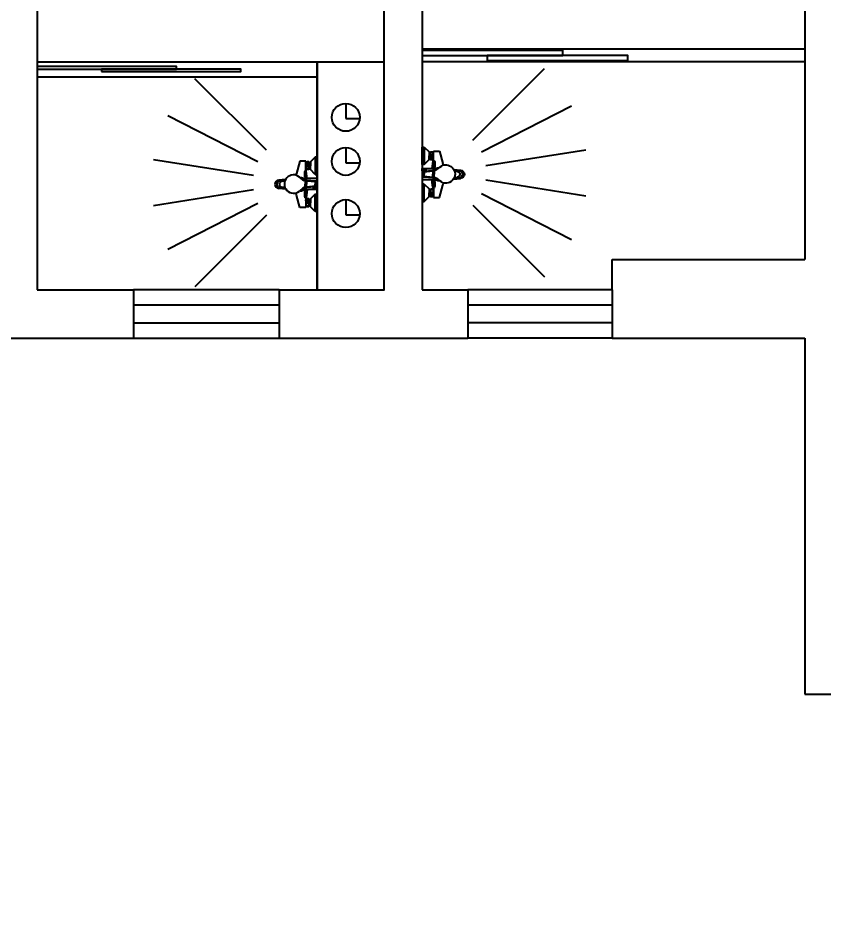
# Model space of a CAD drawing. Header units: millimetres. Extents: x -77055 to 331180, y -861586 to -491011.
# Drawn here: x 152623 to 155803, y -565616 to -562055 of the extents above; entities that cross this region are included whole.
import ezdxf

# ---------------------------------------------------------------- set-up
doc = ezdxf.new("R2010")
doc.units = ezdxf.units.MM
doc.header["$PDMODE"] = 3
doc.layers.add('250', color=250, linetype='Continuous')
doc.layers.add('IDS-FIXT', color=31, linetype='Continuous')
doc.styles.add('DIM', font='simhei.ttf', dxfattribs={"width": 0.8})
doc.dimstyles.new('1-50', dxfattribs={"dimscale": 50, "dimtxt": 5, "dimasz": 1, "dimexe": 1, "dimexo": 0.1, "dimgap": 0.5, "dimtad": 1, "dimdec": 0, "dimdsep": 46, "dimtxsty": 'DIM', "dimblk": 'ARCHTICK', "dimcen": 4, "dimdle": 1, "dimclrd": 3, "dimclre": 3, "dimclrt": 1, "dimadec": 0, "dimazin": 0, "dimtfac": 1, "dimtdec": 0, "dimtmove": 2, "dimatfit": 3, "dimldrblk": 'DOT', "dimfxl": 15, "dimfxlon": 1, "dimarcsym": 0})

# ---------------------------------------------------------------- blocks, each defined once
blk = doc.blocks.new('_ArchTick')
at = {"color": 0, "linetype": 'ByBlock', "const_width": 0.15}
blk.add_lwpolyline([(-0.5, -0.5), (0.5, 0.5)], dxfattribs=at)
blk = doc.blocks.new('*D664')
at = {"layer": '250', "color": 3, "lineweight": -2}
for p, q in [((150728.3, -553338.1), (150728.3, -552799.6)), ((153543.3, -553599.6), (153543.3, -552799.6)), ((150678.3, -552849.6), (153593.3, -552849.6)), ((150728.3, -607576.3), (150728.3, -607037.8)), ((153543.3, -607837.8), (153543.3, -607037.8)), ((150678.3, -607087.8), (153593.3, -607087.8))]:
    blk.add_line(p, q, dxfattribs=at)
at = {"layer": 'Defpoints', "color": 0}
for p in [(153543.3, -552849.6), (150728.3, -553343.1), (153543.3, -554998.1), (153543.3, -607087.8), (150728.3, -607581.3), (153543.3, -609236.3)]:
    blk.add_point(p, dxfattribs=at)
at = {"layer": '250', "color": 3, "lineweight": -2, "xscale": 50, "yscale": 50, "zscale": 50, "rotation": 180}
for p in [(150728.3, -552849.6), (150728.3, -607087.8)]:
    blk.add_blockref('_ArchTick', p, dxfattribs=at)
at = {"layer": '250', "color": 3, "lineweight": -2, "xscale": 50, "yscale": 50, "zscale": 50}
for p in [(153543.3, -552849.6), (153543.3, -607087.8)]:
    blk.add_blockref('_ArchTick', p, dxfattribs=at)
at = {"layer": '250', "color": 1, "char_height": 250, "attachment_point": 5, "style": 'DIM'}
for insert in [(152135.8, -552699.6), (152135.8, -606937.8)]:
    blk.add_mtext('2815', dxfattribs=dict(at, insert=insert))
blk = doc.blocks.new('_Dot')
at = {"color": 0, "linetype": 'ByBlock', "lineweight": -2}
blk.add_line((-0.5, 0), (-1, 0), dxfattribs=at)
at = {"color": 0, "linetype": 'ByBlock', "const_width": 0.5}
blk.add_lwpolyline([(-0.25, 0, 1), (0.25, 0, 1)], format="xyb", close=True, dxfattribs=at)
blk = doc.blocks.new('*D665')
at = {"layer": '250', "color": 3, "lineweight": -2}
for p, q in [((153543.3, -553599.6), (153543.3, -552799.6)), ((153703.3, -553599.6), (153703.3, -552799.6)), ((153493.3, -552849.6), (153753.3, -552849.6)), ((153543.3, -607837.8), (153543.3, -607037.8)), ((153703.3, -607837.8), (153703.3, -607037.8)), ((153493.3, -607087.8), (153753.3, -607087.8))]:
    blk.add_line(p, q, dxfattribs=at)
at = {"layer": 'Defpoints', "color": 0}
for p in [(153703.3, -552849.6), (153543.3, -554998.1), (153703.3, -554998.1), (153703.3, -607087.8), (153543.3, -609236.3), (153703.3, -609236.3)]:
    blk.add_point(p, dxfattribs=at)
at = {"layer": '250', "color": 3, "lineweight": -2, "xscale": 50, "yscale": 50, "zscale": 50, "rotation": 180}
for p in [(153543.3, -552849.6), (153543.3, -607087.8)]:
    blk.add_blockref('_ArchTick', p, dxfattribs=at)
at = {"layer": '250', "color": 3, "lineweight": -2, "xscale": 50, "yscale": 50, "zscale": 50}
for p in [(153703.3, -552849.6), (153703.3, -607087.8)]:
    blk.add_blockref('_ArchTick', p, dxfattribs=at)
at = {"layer": '250', "color": 1, "char_height": 250, "attachment_point": 5, "style": 'DIM'}
for insert in [(153623.3, -552635.7), (153623.3, -606873.9)]:
    blk.add_mtext('160', dxfattribs=dict(at, insert=insert))
blk = doc.blocks.new('*D666')
at = {"layer": '250', "color": 3, "lineweight": -2}
for p, q in [((153703.3, -553599.6), (153703.3, -552799.6)), ((156158.3, -553599.6), (156158.3, -552799.6)), ((153653.3, -552849.6), (156208.3, -552849.6)), ((153703.3, -607837.8), (153703.3, -607037.8)), ((156158.3, -607837.8), (156158.3, -607037.8)), ((153653.3, -607087.8), (156208.3, -607087.8))]:
    blk.add_line(p, q, dxfattribs=at)
at = {"layer": 'Defpoints', "color": 0}
for p in [(156158.3, -552849.6), (153703.3, -554998.1), (156158.3, -554998.1), (156158.3, -607087.8), (153703.3, -609236.3), (156158.3, -609236.3)]:
    blk.add_point(p, dxfattribs=at)
at = {"layer": '250', "color": 3, "lineweight": -2, "xscale": 50, "yscale": 50, "zscale": 50, "rotation": 180}
for p in [(153703.3, -552849.6), (153703.3, -607087.8)]:
    blk.add_blockref('_ArchTick', p, dxfattribs=at)
at = {"layer": '250', "color": 3, "lineweight": -2, "xscale": 50, "yscale": 50, "zscale": 50}
for p in [(156158.3, -552849.6), (156158.3, -607087.8)]:
    blk.add_blockref('_ArchTick', p, dxfattribs=at)
at = {"layer": '250', "color": 1, "char_height": 250, "attachment_point": 5, "style": 'DIM'}
for insert in [(154930.8, -552699.6), (154930.8, -606937.8)]:
    blk.add_mtext('2455', dxfattribs=dict(at, insert=insert))
blk = doc.blocks.new('*D681')
at = {"layer": '250', "color": 3, "lineweight": -2}
for p, q in [((152548.3, -565807.4), (152548.3, -566607.4)), ((152698.3, -565807.4), (152698.3, -566607.4)), ((152498.3, -566557.4), (152748.3, -566557.4)), ((152548.3, -620045.7), (152548.3, -620845.7)), ((152698.3, -620045.7), (152698.3, -620845.7)), ((152498.3, -620795.7), (152748.3, -620795.7))]:
    blk.add_line(p, q, dxfattribs=at)
at = {"layer": 'Defpoints', "color": 0}
for p in [(152548.3, -563562.4), (152698.3, -563562.4), (152698.3, -566557.4), (152548.3, -617800.7), (152698.3, -617800.7), (152698.3, -620795.7)]:
    blk.add_point(p, dxfattribs=at)
at = {"layer": '250', "color": 3, "lineweight": -2, "xscale": 50, "yscale": 50, "zscale": 50, "rotation": 180}
for p in [(152548.3, -566557.4), (152548.3, -620795.7)]:
    blk.add_blockref('_ArchTick', p, dxfattribs=at)
at = {"layer": '250', "color": 3, "lineweight": -2, "xscale": 50, "yscale": 50, "zscale": 50}
for p in [(152698.3, -566557.4), (152698.3, -620795.7)]:
    blk.add_blockref('_ArchTick', p, dxfattribs=at)
at = {"layer": '250', "color": 1, "char_height": 250, "attachment_point": 5, "style": 'DIM'}
for insert in [(152421.3, -566428.2), (152421.3, -620666.4)]:
    blk.add_mtext('150', dxfattribs=dict(at, insert=insert))
blk = doc.blocks.new('*D682')
at = {"layer": '250', "color": 3, "lineweight": -2}
for p, q in [((152698.3, -565807.4), (152698.3, -566607.4)), ((154068.3, -565807.4), (154068.3, -566607.4)), ((152648.3, -566557.4), (154118.3, -566557.4)), ((152698.3, -620045.7), (152698.3, -620845.7)), ((154068.3, -620045.7), (154068.3, -620845.7)), ((152648.3, -620795.7), (154118.3, -620795.7))]:
    blk.add_line(p, q, dxfattribs=at)
at = {"layer": 'Defpoints', "color": 0}
for p in [(154068.3, -562762.4), (152698.3, -563562.4), (154068.3, -566557.4), (154068.3, -617000.7), (152698.3, -617800.7), (154068.3, -620795.7)]:
    blk.add_point(p, dxfattribs=at)
at = {"layer": '250', "color": 3, "lineweight": -2, "xscale": 50, "yscale": 50, "zscale": 50, "rotation": 180}
for p in [(152698.3, -566557.4), (152698.3, -620795.7)]:
    blk.add_blockref('_ArchTick', p, dxfattribs=at)
at = {"layer": '250', "color": 3, "lineweight": -2, "xscale": 50, "yscale": 50, "zscale": 50}
for p in [(154068.3, -566557.4), (154068.3, -620795.7)]:
    blk.add_blockref('_ArchTick', p, dxfattribs=at)
at = {"layer": '250', "color": 1, "char_height": 250, "attachment_point": 5, "style": 'DIM'}
for insert in [(153383.3, -566406), (153383.3, -620644.3)]:
    blk.add_mtext('1370', dxfattribs=dict(at, insert=insert))
blk = doc.blocks.new('*D683')
at = {"layer": '250', "color": 3, "lineweight": -2}
for p, q in [((154068.3, -565807.4), (154068.3, -566607.4)), ((154218.3, -565807.4), (154218.3, -566607.4)), ((154018.3, -566557.4), (154268.3, -566557.4)), ((154068.3, -620045.7), (154068.3, -620845.7)), ((154218.3, -620045.7), (154218.3, -620845.7)), ((154018.3, -620795.7), (154268.3, -620795.7))]:
    blk.add_line(p, q, dxfattribs=at)
at = {"layer": 'Defpoints', "color": 0}
for p in [(154068.3, -562762.4), (154218.3, -563562.4), (154218.3, -566557.4), (154068.3, -617000.7), (154218.3, -617800.7), (154218.3, -620795.7)]:
    blk.add_point(p, dxfattribs=at)
at = {"layer": '250', "color": 3, "lineweight": -2, "xscale": 50, "yscale": 50, "zscale": 50, "rotation": 180}
for p in [(154068.3, -566557.4), (154068.3, -620795.7)]:
    blk.add_blockref('_ArchTick', p, dxfattribs=at)
at = {"layer": '250', "color": 3, "lineweight": -2, "xscale": 50, "yscale": 50, "zscale": 50}
for p in [(154218.3, -566557.4), (154218.3, -620795.7)]:
    blk.add_blockref('_ArchTick', p, dxfattribs=at)
at = {"layer": '250', "color": 1, "char_height": 250, "attachment_point": 5, "style": 'DIM'}
for insert in [(154154.6, -566757.9), (154154.6, -620996.2)]:
    blk.add_mtext('150', dxfattribs=dict(at, insert=insert))
blk = doc.blocks.new('*D684')
at = {"layer": '250', "color": 3, "lineweight": -2}
for p, q in [((154218.3, -565807.4), (154218.3, -566607.4)), ((155728.3, -565807.4), (155728.3, -566607.4)), ((154168.3, -566557.4), (155778.3, -566557.4)), ((154218.3, -620045.7), (154218.3, -620845.7)), ((155728.3, -620045.7), (155728.3, -620845.7)), ((154168.3, -620795.7), (155778.3, -620795.7))]:
    blk.add_line(p, q, dxfattribs=at)
at = {"layer": 'Defpoints', "color": 0}
for p in [(154218.3, -563562.4), (155728.3, -563752.4), (155728.3, -566557.4), (154218.3, -617800.7), (155728.3, -617990.7), (155728.3, -620795.7)]:
    blk.add_point(p, dxfattribs=at)
at = {"layer": '250', "color": 3, "lineweight": -2, "xscale": 50, "yscale": 50, "zscale": 50, "rotation": 180}
for p in [(154218.3, -566557.4), (154218.3, -620795.7)]:
    blk.add_blockref('_ArchTick', p, dxfattribs=at)
at = {"layer": '250', "color": 3, "lineweight": -2, "xscale": 50, "yscale": 50, "zscale": 50}
for p in [(155728.3, -566557.4), (155728.3, -620795.7)]:
    blk.add_blockref('_ArchTick', p, dxfattribs=at)
at = {"layer": '250', "color": 1, "char_height": 250, "attachment_point": 5, "style": 'DIM'}
for insert in [(154973.3, -566406), (154973.3, -620644.3)]:
    blk.add_mtext('1510', dxfattribs=dict(at, insert=insert))
blk = doc.blocks.new('*D685')
at = {"layer": '250', "color": 3, "lineweight": -2}
for p, q in [((155728.3, -565807.4), (155728.3, -566607.4)), ((155878.3, -565807.4), (155878.3, -566607.4)), ((155678.3, -566557.4), (155928.3, -566557.4)), ((155728.3, -620045.7), (155728.3, -620845.7)), ((155878.3, -620045.7), (155878.3, -620845.7)), ((155678.3, -620795.7), (155928.3, -620795.7))]:
    blk.add_line(p, q, dxfattribs=at)
at = {"layer": 'Defpoints', "color": 0}
for p in [(155878.3, -564917.4), (155728.3, -565157.4), (155878.3, -566557.4), (155878.3, -619155.7), (155728.3, -619395.7), (155878.3, -620795.7)]:
    blk.add_point(p, dxfattribs=at)
at = {"layer": '250', "color": 3, "lineweight": -2, "xscale": 50, "yscale": 50, "zscale": 50, "rotation": 180}
for p in [(155728.3, -566557.4), (155728.3, -620795.7)]:
    blk.add_blockref('_ArchTick', p, dxfattribs=at)
at = {"layer": '250', "color": 3, "lineweight": -2, "xscale": 50, "yscale": 50, "zscale": 50}
for p in [(155878.3, -566557.4), (155878.3, -620795.7)]:
    blk.add_blockref('_ArchTick', p, dxfattribs=at)
at = {"layer": '250', "color": 1, "char_height": 250, "attachment_point": 5, "style": 'DIM'}
for insert in [(156161.9, -566410.3), (156161.9, -620648.5)]:
    blk.add_mtext('150', dxfattribs=dict(at, insert=insert))
blk = doc.blocks.new('*D688')
at = {"layer": '250', "color": 3, "lineweight": -2}
for p, q in [((145608.3, -553021.2), (145608.3, -552221.2)), ((159878.3, -553021.2), (159878.3, -552221.2)), ((159928.3, -552271.2), (145558.3, -552271.2)), ((145608.3, -607259.4), (145608.3, -606459.4)), ((159878.3, -607259.4), (159878.3, -606459.4)), ((159928.3, -606509.4), (145558.3, -606509.4))]:
    blk.add_line(p, q, dxfattribs=at)
at = {"layer": 'Defpoints', "color": 0}
for p in [(145608.3, -552271.2), (145608.3, -553599.6), (159878.3, -553599.6), (145608.3, -606509.4), (145608.3, -607837.8), (159878.3, -607837.8)]:
    blk.add_point(p, dxfattribs=at)
at = {"layer": '250', "color": 3, "lineweight": -2, "xscale": 50, "yscale": 50, "zscale": 50, "rotation": 180}
for p in [(145608.3, -552271.2), (145608.3, -606509.4)]:
    blk.add_blockref('_ArchTick', p, dxfattribs=at)
at = {"layer": '250', "color": 3, "lineweight": -2, "xscale": 50, "yscale": 50, "zscale": 50}
for p in [(159878.3, -552271.2), (159878.3, -606509.4)]:
    blk.add_blockref('_ArchTick', p, dxfattribs=at)
at = {"layer": '250', "color": 1, "char_height": 250, "attachment_point": 5, "style": 'DIM'}
for insert in [(152743.3, -552119.8), (152743.3, -606358)]:
    blk.add_mtext('14270', dxfattribs=dict(at, insert=insert))
blk = doc.blocks.new('A$C761A5A90')
at = {"color": 8, "ltscale": 120}
for p, q in [((-23.1, 250.9), (-85.6, 645.6)), ((33.5, 250.9), (96, 645.6)), ((-76.9, 233.5), (-258.3, 589.5)), ((87.3, 233.5), (268.7, 589.5)), ((-122.6, 200.2), (-405.2, 482.7)), ((133.1, 200.2), (415.6, 482.7))]:
    blk.add_line(p, q, dxfattribs=at)
at = {"layer": 'IDS-FIXT'}
for p, q in [((-19.8, 123.3), (-17.1, 151.1)), ((-19, 123.8), (-16.2, 147.2)), ((17, 125), (14.2, 147.2)), ((17.7, 124.6), (15.2, 151.1)), ((-14, 126.4), (-12.4, 138.7)), ((12, 127.2), (10.4, 138.7)), ((-92.2, 68.4), (-43.7, 80.7)), ((90.3, 68.4), (41.8, 80.7)), ((-92.2, 44.6), (-92.2, 68.4)), ((-87.4, 44.6), (-92.2, 44.6)), ((-89.3, 40.8), (-87.4, 42.7)), ((-89.3, 33.2), (-89.3, 40.8)), ((-89.3, 40.8), (-85.5, 40.8)), ((-87.4, 44.6), (-87.4, 42.7)), ((-60.8, 44.6), (-87.4, 44.6)), ((-87.4, 42.7), (-74.1, 42.7)), ((-85.5, 40.8), (-83.6, 42.7)), ((-85.5, 40.8), (-85.5, 33.2)), ((-77, 40.8), (-78.8, 42.7)), ((-77, 33.2), (-77, 40.8)), ((-77, 40.8), (-74.1, 40.8)), ((-60.8, 42.7), (-74.1, 42.7)), ((-71.2, 40.8), (-74.1, 40.8)), ((-71.2, 40.8), (-69.4, 42.7)), ((-71.2, 33.2), (-71.2, 40.8)), ((-62.7, 40.8), (-64.6, 42.7)), ((-62.7, 40.8), (-62.7, 33.2)), ((-58.9, 40.8), (-62.7, 40.8)), ((-60.8, 44.6), (-60.8, 42.7)), ((-50.3, 44.6), (-60.8, 44.6)), ((-58.9, 40.8), (-60.8, 42.7)), ((-58.9, 33.2), (-58.9, 40.8)), ((-16.3, 56.5), (-27.5, 69.7)), ((-21.9, 43.7), (-15.1, 43.7)), ((-21.9, 0), (-21.9, 43.7)), ((-14.2, 47.5), (-14.2, 51)), ((-14.2, 47.5), (0, 47.5)), ((-11.4, 5.7), (-14.2, 41.8)), ((-14.2, 41.8), (0, 41.8)), ((-9, 5.8), (-11.9, 41.9)), ((14.2, 47.5), (0, 47.5)), ((14.2, 41.8), (0, 41.8)), ((9, 5.8), (11.9, 41.9)), ((11.4, 5.7), (14.2, 41.8)), ((14.2, 47.5), (14.2, 51)), ((21.9, 43.7), (15.1, 43.7)), ((16.3, 56.5), (27.5, 69.7)), ((21.9, 0), (21.9, 43.7)), ((48.4, 44.6), (58.9, 44.6)), ((57, 40.8), (58.9, 42.7)), ((57, 33.2), (57, 40.8)), ((57, 40.8), (60.8, 40.8)), ((58.9, 44.6), (58.9, 42.7)), ((58.9, 44.6), (85.5, 44.6)), ((58.9, 42.7), (72.2, 42.7)), ((60.8, 40.8), (62.7, 42.7)), ((60.8, 40.8), (60.8, 33.2)), ((69.3, 40.8), (67.4, 42.7)), ((69.3, 40.8), (72.2, 40.8)), ((69.3, 33.2), (69.3, 40.8)), ((85.5, 42.7), (72.2, 42.7)), ((75, 40.8), (72.2, 40.8)), ((75, 40.8), (76.9, 42.7)), ((75, 33.2), (75, 40.8)), ((83.6, 40.8), (81.7, 42.7)), ((83.6, 40.8), (83.6, 33.2)), ((87.4, 40.8), (83.6, 40.8)), ((85.5, 44.6), (85.5, 42.7)), ((85.5, 44.6), (90.3, 44.6)), ((87.4, 40.8), (85.5, 42.7)), ((87.4, 33.2), (87.4, 40.8)), ((90.3, 44.6), (90.3, 68.4)), ((-108.3, 7.6), (-89.3, 26.6)), ((-108.3, 0), (-108.3, 7.6)), ((-108.3, 7.6), (-39.9, 7.6)), ((-39.9, 0), (-108.3, 0)), ((-87.4, 31.3), (-89.3, 33.2)), ((-85.5, 33.2), (-89.3, 33.2)), ((-89.3, 26.6), (-87.4, 26.6)), ((-87.4, 26.6), (-87.4, 31.3)), ((-87.4, 31.3), (-74.1, 31.3)), ((-87.4, 26.6), (-74.1, 26.6)), ((-85.5, 33.2), (-82.6, 31.3)), ((-78.8, 31.3), (-77, 33.2)), ((-77, 33.2), (-74.1, 33.2)), ((-71.2, 33.2), (-74.1, 33.2)), ((-60.8, 31.3), (-74.1, 31.3)), ((-60.8, 26.6), (-74.1, 26.6)), ((-69.4, 31.3), (-71.2, 33.2)), ((-62.7, 33.2), (-65.6, 31.3)), ((-62.7, 33.2), (-58.9, 33.2)), ((-60.8, 31.3), (-58.9, 33.2)), ((-60.8, 26.6), (-60.8, 31.3)), ((-58.9, 26.6), (-60.8, 26.6)), ((-39.9, 7.6), (-58.9, 26.6)), ((-39.9, 7.6), (-39.9, 0)), ((-12.4, 0), (-21.9, 0)), ((-12.4, 17.7), (-12.4, 0)), ((-11.4, 7.6), (0, 7.6)), ((-11.4, 5.7), (0, 5.7)), ((11.4, 7.6), (0, 7.6)), ((11.4, 5.7), (0, 5.7)), ((12.3, 17.7), (12.3, 0)), ((12.3, 0), (21.9, 0)), ((38, 7.6), (57, 26.6)), ((38, 7.6), (38, 0)), ((106.4, 7.6), (38, 7.6)), ((38, 0), (73.1, 0)), ((58.9, 31.3), (57, 33.2)), ((60.8, 33.2), (57, 33.2)), ((57, 26.6), (58.9, 26.6)), ((58.9, 26.6), (58.9, 31.3)), ((58.9, 31.3), (72.2, 31.3)), ((58.9, 26.6), (72.2, 26.6)), ((60.8, 33.2), (63.6, 31.3)), ((67.4, 31.3), (69.3, 33.2)), ((69.3, 33.2), (72.2, 33.2)), ((75, 33.2), (72.2, 33.2)), ((85.5, 31.3), (72.2, 31.3)), ((85.5, 26.6), (72.2, 26.6)), ((73.1, 0), (93.1, 0)), ((76.9, 31.3), (75, 33.2)), ((83.6, 33.2), (80.7, 31.3)), ((83.6, 33.2), (87.4, 33.2)), ((85.5, 31.3), (87.4, 33.2)), ((85.5, 26.6), (85.5, 31.3)), ((87.4, 26.6), (85.5, 26.6)), ((106.4, 7.6), (87.4, 26.6)), ((93.1, 0), (106.4, 0)), ((106.4, 0), (106.4, 7.6))]:
    blk.add_line(p, q, dxfattribs=at)
for centre, radius, start, end in [((0.8, 149.3), 18, 95.4923, 174.5077), ((1.2, 145.1), 17.5, 96.9811, 173.0189), ((2.3, 138.5), 20.4, 99.0595, 154.6803), ((-1.5, 137.3), 11, 87.2058, 172.4054), ((-2.7, 149.3), 18, 5.4923, 84.5077), ((-3.1, 145.1), 17.5, 6.9811, 83.0189), ((-4.2, 138.5), 20.4, 25.3197, 80.9405), ((-0.4, 137.3), 11, 7.5946, 92.7942), ((0, 93.1), 36.1, 319.5542, 220.4458), ((-51.3, 110.6), 30.8, 284.3003, 301.8624), ((49.4, 110.6), 30.8, 241.6884, 255.6997), ((-3, 338.7), 300.8, 257.8397, 266.4081), ((-46.7, 38.2), 11.4, 98.8068, 145.204), ((-40.8, -0.8), 46.4, 73.3881, 101.84), ((-41.7, 5.6), 44.3, 59.2774, 98.8068), ((-30.9, 32.5), 11.7, 39.2318, 73.3881), ((-1.3, 65.5), 25.6, 172.7672, 237.1919), ((-22.8, 51), 8.55, 0, 40.4458), ((-10.4, 44.6), 4.75, 143.1301, 216.8699), ((22.8, 51), 8.55, 139.5542, 180), ((10.4, 44.6), 4.75, 323.1301, 36.8699), ((-0.6, 65.5), 25.6, 308.018, 2.6898), ((39.8, 5.6), 44.3, 81.1932, 120.7226), ((-3, 338.7), 300.8, 274.7401, 282.1603), ((29, 32.5), 11.7, 106.6119, 127.7119), ((38.9, -0.8), 46.4, 78.16, 106.6119), ((44.8, 38.2), 11.4, 34.796, 81.1932), ((0, 27.1), 24.2, 241.9275, 298.0725)]:
    blk.add_arc(centre, radius, start, end, dxfattribs=at)

msp = doc.modelspace()

# ---------------------------------------------------------------- linework, layer by layer
at = {"layer": '250', "color": 7}
for p, q in [((152698.3, -560742), (152698.3, -563127)), ((154068.3, -562327), (154068.3, -560742)), ((154218.3, -560742), (154218.3, -563127)), ((155728.3, -561512), (155728.3, -563007)), ((153803.3, -563127), (153803.3, -562227)), ((153803.3, -562227), (154068.3, -562227)), ((154968.3, -563127), (154968.3, -563007)), ((154968.3, -563007), (155728.3, -563007)), ((152698.3, -563127), (153078.3, -563127)), ((153078.3, -563127), (153078.3, -563317)), ((153653.3, -563127), (153653.3, -563317)), ((153653.3, -563127), (153803.3, -563127)), ((154218.3, -563127), (154398.3, -563127)), ((154398.3, -563127), (154398.3, -563317)), ((154968.3, -563127), (154968.3, -563317)), ((152148.3, -563317), (153078.3, -563317)), ((153653.3, -563317), (154398.3, -563317)), ((154968.3, -563317), (155728.3, -563317)), ((155728.3, -563317), (155728.3, -564722)), ((155728.3, -564722), (156138.3, -564722))]:
    msp.add_line(p, q, dxfattribs=at)
at = {"layer": '250', "color": 8}
for p, q in [((155728.3, -562177), (154218.3, -562177)), ((152698.3, -562227), (153803.3, -562227)), ((155728.3, -562227), (154218.3, -562227)), ((152698.3, -562287), (153803.3, -562287)), ((153916.6, -562391.5), (153916.6, -562451.4)), ((153916.6, -562451.4), (153971.4, -562451.4)), ((153916.6, -562565.3), (153916.6, -562625.2)), ((153916.6, -562625.2), (153971.4, -562625.2)), ((153916.6, -562771), (153916.6, -562830.9)), ((153916.6, -562830.9), (153971.4, -562830.9))]:
    msp.add_line(p, q, dxfattribs=at)
at = {"layer": '250', "color": 2}
for p, q in [((153653.3, -563127), (153078.3, -563127)), ((154968.3, -563127), (154398.3, -563127)), ((153078.3, -563317), (153653.3, -563317)), ((154968.3, -563317), (154398.3, -563317))]:
    msp.add_line(p, q, dxfattribs=at)
at = {"layer": '250', "color": 1}
for p, q in [((153653.3, -563187), (153078.3, -563187)), ((154968.3, -563187), (154398.3, -563187)), ((153078.3, -563257), (153653.3, -563257)), ((154968.3, -563257), (154398.3, -563257))]:
    msp.add_line(p, q, dxfattribs=at)
at = {"layer": '250', "color": 4}
for points in [[(154218.3, -562202.4), (154773.3, -562202.4), (154773.3, -562182.4), (154218.3, -562182.4)], [(154474.9, -562222.4), (155029.9, -562222.4), (155029.9, -562202.4), (154474.9, -562202.4)], [(152698.3, -562256.2), (153248.3, -562256.2), (153248.3, -562246.2), (152698.3, -562246.2)], [(152952.6, -562266.2), (153502.6, -562266.2), (153502.6, -562256.2), (152952.6, -562256.2)]]:
    msp.add_lwpolyline(points, close=True, dxfattribs=at)
at = {"layer": '250', "color": 7}
msp.add_lwpolyline([(153803.3, -562227), (153803.3, -563127), (154068.3, -563127), (154068.3, -562227)], dxfattribs=at)
at = {"layer": '250', "color": 8}
for centre in [(153916.6, -562446.5), (153916.6, -562620.3), (153916.6, -562826)]:
    msp.add_circle(centre, 55, dxfattribs=at)

# ---------------------------------------------------------------- block references
at = {"layer": 'IDS-FIXT', "xscale": -1, "rotation": 270}
msp.add_blockref('A$C761A5A90', (154218.3, -562669.9), dxfattribs=at)
at = {"layer": 'IDS-FIXT', "rotation": 90}
msp.add_blockref('A$C761A5A90', (153803.3, -562709.5), dxfattribs=at)

# ---------------------------------------------------------------- dimensions: what is measured, and where the dimension line sits
at = {"layer": '250', "color": 7}
for base, p1, p2, middle in [((145608.3, -552271.2), (159878.3, -553599.6), (145608.3, -553599.6), (152743.3, -552119.8)), ((145608.3, -606509.4), (159878.3, -607837.8), (145608.3, -607837.8), (152743.3, -606358))]:
    dim = msp.add_linear_dim(base=base, p1=p1, p2=p2, dimstyle='1-50', dxfattribs=at)
    dim.commit()
    dim.dimension.update_dxf_attribs({"geometry": '*D688', "text_midpoint": middle})
for base, p1, p2, picture, middle in [((153703.3, -552849.6), (153543.3, -554998.1), (153703.3, -554998.1), '*D665', (153623.3, -552635.7)), ((153703.3, -607087.8), (153543.3, -609236.3), (153703.3, -609236.3), '*D665', (153623.3, -606873.9)), ((153543.3, -552849.6), (150728.3, -553343.1), (153543.3, -554998.1), '*D664', (152135.8, -552699.6)), ((153543.3, -607087.8), (150728.3, -607581.3), (153543.3, -609236.3), '*D664', (152135.8, -606937.8)), ((156158.3, -552849.6), (153703.3, -554998.1), (156158.3, -554998.1), '*D666', (154930.8, -552699.6)), ((156158.3, -607087.8), (153703.3, -609236.3), (156158.3, -609236.3), '*D666', (154930.8, -606937.8)), ((154068.3, -566557.4), (152698.3, -563562.4), (154068.3, -562762.4), '*D682', (153383.3, -566406)), ((154068.3, -620795.7), (152698.3, -617800.7), (154068.3, -617000.7), '*D682', (153383.3, -620644.3)), ((155728.3, -566557.4), (154218.3, -563562.4), (155728.3, -563752.4), '*D684', (154973.3, -566406)), ((155728.3, -620795.7), (154218.3, -617800.7), (155728.3, -617990.7), '*D684', (154973.3, -620644.3))]:
    dim = msp.add_linear_dim(base=base, p1=p1, p2=p2, angle=180, dimstyle='1-50', dxfattribs=at)
    dim.commit()
    dim.dimension.update_dxf_attribs({"geometry": picture, "text_midpoint": middle})
for base, p1, p2, picture, middle in [((154218.3, -566557.4), (154068.3, -562762.4), (154218.3, -563562.4), '*D683', (154154.6, -566757.9)), ((154218.3, -620795.7), (154068.3, -617000.7), (154218.3, -617800.7), '*D683', (154154.6, -620996.2)), ((152698.3, -566557.4), (152548.3, -563562.4), (152698.3, -563562.4), '*D681', (152421.3, -566428.2)), ((152698.3, -620795.7), (152548.3, -617800.7), (152698.3, -617800.7), '*D681', (152421.3, -620666.4)), ((155878.3, -566557.4), (155728.3, -565157.4), (155878.3, -564917.4), '*D685', (156161.9, -566410.3)), ((155878.3, -620795.7), (155728.3, -619395.7), (155878.3, -619155.7), '*D685', (156161.9, -620648.5))]:
    dim = msp.add_linear_dim(base=base, p1=p1, p2=p2, angle=180, dimstyle='1-50', dxfattribs=at)
    dim.commit()
    dim.dimension.update_dxf_attribs({"geometry": picture, "text_midpoint": middle, "dimtype": 160})

doc.saveas('drawing.dxf')
